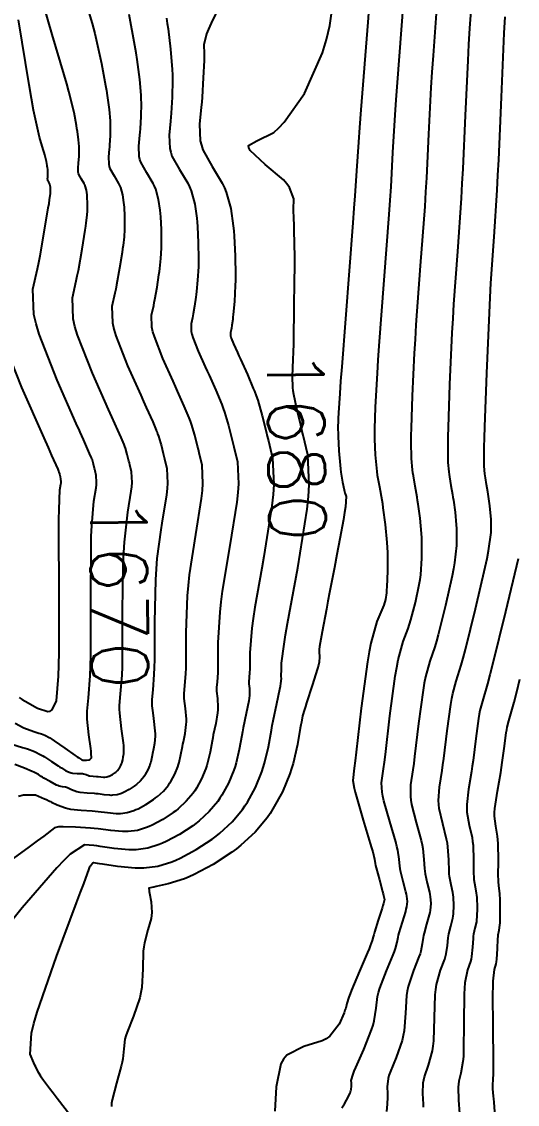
# Model space of a CAD drawing. Header units: metres. Extents: x 837475 to 838479, y 1189012 to 1191015.
# Drawn here: x 837619.2 to 837652.5, y 1189838.2 to 1189910.9 of the extents above; entities that cross this region are included whole.
import ezdxf

# ---------------------------------------------------------------- set-up
doc = ezdxf.new("R2010")
doc.units = ezdxf.units.M
doc.header["$LTSCALE"] = 0.3
doc.layers.add('COTAS 10', color=1, linetype='Continuous')
doc.layers.add('COTAS INT', color=252, linetype='Continuous')
doc.styles.get("Standard").update_dxf_attribs({"font": 'simplex.shx'})

msp = doc.modelspace()

# ---------------------------------------------------------------- linework, layer by layer
at = {"layer": 'COTAS 10'}
for points in [[(837623.019, 1189836.668), (837621.576, 1189838.543), (837621.293, 1189838.911), (837621.06, 1189839.214), (837620.64, 1189839.765), (837620.537, 1189839.923), (837620.503, 1189839.978), (837620.467, 1189840.039), (837620.321, 1189840.301), (837620.135, 1189840.668), (837620.074, 1189840.795), (837620.01, 1189840.933), (837619.744, 1189841.523), (837619.838, 1189842.93), (837620, 1189843.583), (837620.222, 1189844.351), (837621.516, 1189848.075), (837622.876, 1189851.698), (837623.139, 1189852.402), (837623.354, 1189852.976), (837623.719, 1189853.966), (837623.772, 1189854.1), (837623.789, 1189854.134), (837623.807, 1189854.166), (837623.88, 1189854.273), (837623.948, 1189854.351), (837623.974, 1189854.377), (837624.002, 1189854.396), (837624.26, 1189854.358), (837624.418, 1189854.334), (837624.612, 1189854.305), (837625.626, 1189854.151), (837626.806, 1189854.036), (837627.106, 1189854.031), (837627.395, 1189854.038), (837628.34, 1189854.16), (837629.263, 1189854.452), (837629.538, 1189854.566), (837629.821, 1189854.694), (837630.913, 1189855.276), (837631.979, 1189855.972), (837632.246, 1189856.171), (837632.501, 1189856.374), (837633.318, 1189857.131), (837634.007, 1189857.956), (837634.181, 1189858.203), (837634.347, 1189858.456), (837634.884, 1189859.436), (837635.315, 1189860.481), (837635.413, 1189860.775), (837635.503, 1189861.072), (837635.751, 1189862.164), (837635.954, 1189863.284), (837636.015, 1189863.599), (837636.079, 1189863.916), (837636.325, 1189865.076), (837636.53, 1189866.049), (837636.567, 1189866.248), (837636.595, 1189866.415), (837636.628, 1189866.763), (837636.613, 1189866.9), (837636.611, 1189866.966), (837636.621, 1189867.068), (837636.634, 1189867.233), (837636.637, 1189867.306), (837636.638, 1189867.389), (837636.639, 1189867.787), (837636.804, 1189869.057), (837636.909, 1189869.691), (837637.041, 1189870.447), (837637.73, 1189874.195), (837638.355, 1189878.124), (837638.447, 1189878.993), (837638.502, 1189879.768), (837638.407, 1189881.779), (837638.092, 1189883.102), (837638.01, 1189883.444), (837637.929, 1189883.775), (837637.655, 1189884.882), (837637.454, 1189885.843), (837637.42, 1189886.082), (837637.395, 1189886.309), (837637.383, 1189887.033), (837637.429, 1189888.179), (837637.442, 1189888.672), (837637.454, 1189889.243), (837637.496, 1189891.939), (837637.508, 1189893.194), (837637.52, 1189894.667), (837637.521, 1189895.258), (837637.519, 1189895.776), (837637.49, 1189897.053), (837637.456, 1189897.84), (837637.452, 1189898.05), (837637.449, 1189898.256), (837637.455, 1189898.971), (837637.174, 1189899.748), (837636.99, 1189899.993), (837636.76, 1189900.252), (837635.545, 1189901.295), (837634.537, 1189902.225), (837634.437, 1189902.412), (837634.415, 1189902.569), (837634.982, 1189902.883), (837636.126, 1189903.438), (837636.467, 1189903.748), (837636.819, 1189904.124), (837638.177, 1189906.047), (837639.392, 1189908.786), (837639.653, 1189909.677), (837639.881, 1189910.626), (837640.434, 1189914.532)], [(837618.523, 1189862.343), (837619.243, 1189862.131), (837619.415, 1189862.076), (837619.575, 1189862.023), (837620.054, 1189861.844), (837620.473, 1189861.641), (837620.595, 1189861.573), (837620.72, 1189861.5), (837621.194, 1189861.19), (837621.64, 1189860.884), (837621.748, 1189860.813), (837621.849, 1189860.747), (837622.156, 1189860.559), (837622.431, 1189860.44), (837622.511, 1189860.418), (837622.594, 1189860.401), (837622.907, 1189860.379), (837623.196, 1189860.373), (837623.264, 1189860.366), (837623.326, 1189860.356), (837623.505, 1189860.301), (837623.666, 1189860.242), (837623.716, 1189860.229), (837623.769, 1189860.219), (837623.983, 1189860.196), (837624.203, 1189860.182), (837624.261, 1189860.177), (837624.318, 1189860.171), (837624.509, 1189860.147), (837624.679, 1189860.13), (837624.723, 1189860.129), (837624.764, 1189860.13), (837624.901, 1189860.148), (837625.035, 1189860.19), (837625.074, 1189860.207), (837625.115, 1189860.225), (837625.273, 1189860.309), (837625.427, 1189860.41), (837625.466, 1189860.439), (837625.503, 1189860.468), (837625.621, 1189860.577), (837625.72, 1189860.697), (837625.746, 1189860.732), (837625.77, 1189860.769), (837625.847, 1189860.911), (837625.909, 1189861.062), (837625.924, 1189861.104), (837625.937, 1189861.147), (837625.973, 1189861.305), (837626.002, 1189861.467), (837626.011, 1189861.513), (837626.02, 1189861.558), (837626.056, 1189861.726), (837626.052, 1189862.084), (837626.036, 1189862.249), (837626.014, 1189862.444), (837625.88, 1189863.385), (837625.766, 1189864.431), (837625.756, 1189864.69), (837625.755, 1189864.937), (837625.828, 1189865.719), (837625.93, 1189866.989), (837625.947, 1189867.543), (837625.96, 1189868.185), (837625.964, 1189871.235), (837626.003, 1189874.466), (837626.036, 1189875.222), (837626.08, 1189875.918), (837626.321, 1189877.931), (837626.544, 1189879.331), (837626.576, 1189879.641), (837626.596, 1189879.917), (837626.562, 1189880.634), (837626.448, 1189881.115), (837626.417, 1189881.243), (837626.386, 1189881.368), (837626.279, 1189881.8), (837626.152, 1189882.228), (837626.109, 1189882.35), (837626.063, 1189882.475), (837625.869, 1189882.938), (837625.648, 1189883.43), (837625.439, 1189883.893), (837625.245, 1189884.326), (837625.019, 1189884.833), (837623.93, 1189887.276), (837622.933, 1189889.829), (837622.765, 1189890.405), (837622.644, 1189890.924), (837622.595, 1189892.329), (837622.85, 1189893.46), (837622.921, 1189893.807), (837622.991, 1189894.169), (837623.243, 1189895.597), (837623.449, 1189896.875), (837623.49, 1189897.142), (837623.525, 1189897.371), (837623.592, 1189897.885), (837623.609, 1189898.174), (837623.611, 1189898.261), (837623.612, 1189898.352), (837623.609, 1189898.704), (837623.591, 1189899.061), (837623.583, 1189899.154), (837623.574, 1189899.245), (837623.531, 1189899.552), (837623.448, 1189899.845), (837623.414, 1189899.926), (837623.375, 1189900.008), (837623.194, 1189900.306), (837623.031, 1189900.605), (837623.002, 1189900.687), (837622.981, 1189900.769), (837622.968, 1189901.063), (837622.999, 1189901.368), (837623.007, 1189901.458), (837623.014, 1189901.549), (837623.036, 1189901.896), (837623.042, 1189902.276), (837623.039, 1189902.388), (837623.034, 1189902.504), (837622.999, 1189902.947), (837622.923, 1189903.51), (837622.892, 1189903.702), (837622.858, 1189903.908), (837622.698, 1189904.783), (837622.36, 1189906.177), (837622.212, 1189906.712), (837622.041, 1189907.311), (837621.23, 1189910.009), (837620.394, 1189912.908)], [(837646.167, 1189837.958), (837646.163, 1189838.163), (837646.126, 1189838.883), (837646.151, 1189839.601), (837646.186, 1189839.805), (837646.233, 1189840.011), (837646.504, 1189840.775), (837646.78, 1189841.738), (837646.83, 1189842.07), (837646.87, 1189842.43), (837646.918, 1189843.964), (837646.965, 1189845.5), (837647.003, 1189845.861), (837647.052, 1189846.194), (837647.322, 1189847.165), (837647.599, 1189847.899), (837647.654, 1189848.083), (837647.698, 1189848.258), (837647.777, 1189848.821), (837647.822, 1189849.33), (837647.844, 1189849.472), (837647.872, 1189849.614), (837648.008, 1189850.127), (837648.14, 1189850.653), (837648.165, 1189850.802), (837648.185, 1189850.954), (837648.215, 1189851.515), (837648.186, 1189852.075), (837648.168, 1189852.225), (837648.146, 1189852.373), (837648.032, 1189852.889), (837647.922, 1189853.454), (837647.902, 1189853.632), (837647.887, 1189853.82), (837647.87, 1189854.578), (837647.817, 1189855.448), (837647.778, 1189855.706), (837647.729, 1189855.973), (837647.466, 1189856.999), (837647.231, 1189858.032), (837647.2, 1189858.303), (837647.184, 1189858.568), (837647.249, 1189859.469), (837647.426, 1189860.57), (837647.481, 1189860.96), (837647.538, 1189861.387), (837647.764, 1189863.237), (837648.003, 1189865.022), (837648.068, 1189865.407), (837648.133, 1189865.746), (837648.364, 1189866.578), (837648.703, 1189867.644), (837648.837, 1189868.13), (837648.987, 1189868.7), (837649.673, 1189871.446), (837650.318, 1189874.23), (837650.443, 1189874.823), (837650.544, 1189875.339), (837650.717, 1189876.56), (837650.717, 1189877.272), (837650.71, 1189877.466), (837650.699, 1189877.66), (837650.635, 1189878.35), (837650.549, 1189878.986), (837650.525, 1189879.145), (837650.501, 1189879.297), (837650.411, 1189879.785), (837650.331, 1189880.243), (837650.313, 1189880.375), (837650.296, 1189880.511), (837650.251, 1189881.021), (837650.256, 1189882.299), (837650.271, 1189882.919), (837650.292, 1189883.654), (837650.42, 1189887.267), (837650.597, 1189891.326), (837650.65, 1189892.342), (837650.704, 1189893.311), (837650.914, 1189896.42), (837651.123, 1189899.566), (837651.177, 1189900.557), (837651.23, 1189901.602), (837651.406, 1189905.809), (837651.591, 1189910.11), (837651.648, 1189911.214)]]:
    msp.add_lwpolyline(points, dxfattribs=at)
at = {"layer": 'COTAS INT'}
for points in [[(837642.878, 1189916.869), (837642.425, 1189910.849), (837641.963, 1189904.956), (837641.872, 1189903.774), (837641.799, 1189902.787), (837641.668, 1189900.849), (837641.558, 1189899.17), (837641.498, 1189898.346), (837641.425, 1189897.367), (837640.677, 1189887.704), (837640.603, 1189886.726), (837640.543, 1189885.903), (837640.458, 1189884.608), (837640.433, 1189884.229), (837640.426, 1189883.494), (837640.431, 1189883.262), (837640.438, 1189883.019), (837640.488, 1189882.069), (837640.489, 1189882.043), (837640.569, 1189881.079), (837640.595, 1189880.845), (837640.622, 1189880.624), (837640.733, 1189879.944), (837640.845, 1189879.439), (837640.873, 1189879.328), (837640.899, 1189879.231), (837640.983, 1189878.985), (837640.933, 1189878.29), (837640.876, 1189877.909), (837640.799, 1189877.446), (837640.558, 1189876.142), (837640.363, 1189875.094), (837640.195, 1189874.224), (837639.869, 1189872.539), (837639.755, 1189871.949), (837639.651, 1189871.409), (837639.359, 1189869.884), (837639.194, 1189868.901), (837639.171, 1189868.704), (837639.157, 1189868.539), (837639.186, 1189868.214), (837639.168, 1189867.85), (837639.124, 1189867.661), (837639.064, 1189867.433), (837638.704, 1189866.289), (837638.318, 1189865.127), (837638.24, 1189864.888), (837638.175, 1189864.685), (837638.047, 1189864.249), (837637.968, 1189863.833), (837637.934, 1189863.642), (837637.894, 1189863.418), (837637.706, 1189862.336), (837637.416, 1189861.057), (837637.311, 1189860.71), (837637.196, 1189860.365), (837636.692, 1189859.141), (837636.062, 1189857.994), (837635.868, 1189857.697), (837635.664, 1189857.408), (837634.858, 1189856.441), (837633.901, 1189855.555), (837633.602, 1189855.318), (837633.29, 1189855.084), (837632.041, 1189854.27), (837630.762, 1189853.588), (837630.431, 1189853.438), (837630.109, 1189853.304), (837629.027, 1189852.963), (837628.207, 1189852.776), (837628.05, 1189852.741), (837627.924, 1189852.712), (837627.719, 1189852.667), (837627.739, 1189852.529), (837627.754, 1189852.441), (837627.773, 1189852.332), (837627.875, 1189851.761), (837627.919, 1189851.038), (837627.902, 1189850.834), (837627.872, 1189850.629), (837627.656, 1189849.872), (837627.424, 1189849.005), (837627.383, 1189848.73), (837627.352, 1189848.44), (837627.326, 1189847.266), (837627.252, 1189846.003), (837627.192, 1189845.657), (837627.114, 1189845.312), (837626.687, 1189844.081), (837626.259, 1189843.001), (837626.181, 1189842.751), (837626.119, 1189842.523), (837626.039, 1189841.877), (837625.982, 1189841.217), (837625.935, 1189840.979), (837625.875, 1189840.718), (837625.545, 1189839.575), (837625.257, 1189838.466), (837625.222, 1189838.226), (837625.208, 1189838.015)], [(837649.569, 1189914.569), (837649.272, 1189910.448), (837649.204, 1189909.354), (837649.143, 1189908.28), (837648.972, 1189904.569), (837648.812, 1189900.994), (837648.758, 1189900.005), (837648.699, 1189899.016), (837648.448, 1189895.449), (837648.197, 1189891.909), (837648.138, 1189890.938), (837648.083, 1189889.971), (837647.923, 1189886.508), (837647.826, 1189883.614), (837647.811, 1189883.005), (837647.801, 1189882.479), (837647.81, 1189881.276), (837647.868, 1189880.638), (837647.888, 1189880.469), (837647.911, 1189880.304), (837648.011, 1189879.732), (837648.123, 1189879.121), (837648.153, 1189878.931), (837648.183, 1189878.732), (837648.291, 1189877.937), (837648.371, 1189877.074), (837648.384, 1189876.832), (837648.393, 1189876.589), (837648.393, 1189875.699), (837648.264, 1189874.532), (837648.192, 1189874.114), (837648.105, 1189873.654), (837647.656, 1189871.651), (837647.158, 1189869.695), (837647.038, 1189869.266), (837646.926, 1189868.884), (837646.59, 1189867.913), (837646.302, 1189866.875), (837646.221, 1189866.452), (837646.14, 1189865.971), (837645.842, 1189863.745), (837645.576, 1189861.524), (837645.515, 1189861.046), (837645.46, 1189860.628), (837645.306, 1189859.612), (837645.292, 1189858.841), (837645.326, 1189858.578), (837645.375, 1189858.292), (837645.686, 1189857.081), (837646.019, 1189855.876), (837646.081, 1189855.595), (837646.131, 1189855.337), (837646.204, 1189854.595), (837646.232, 1189853.991), (837646.253, 1189853.819), (837646.28, 1189853.646), (837646.424, 1189853.007), (837646.571, 1189852.402), (837646.599, 1189852.251), (837646.622, 1189852.107), (837646.659, 1189851.647), (837646.618, 1189851.183), (837646.592, 1189851.036), (837646.559, 1189850.882), (837646.385, 1189850.259), (837646.208, 1189849.646), (837646.174, 1189849.498), (837646.145, 1189849.359), (837646.094, 1189848.935), (837645.997, 1189848.439), (837645.94, 1189848.255), (837645.87, 1189848.051), (837645.506, 1189847.144), (837645.148, 1189846.074), (837645.082, 1189845.767), (837645.029, 1189845.454), (837644.955, 1189844.285), (837644.87, 1189843.098), (837644.81, 1189842.775), (837644.734, 1189842.453), (837644.329, 1189841.309), (837643.928, 1189840.317), (837643.854, 1189840.091), (837643.797, 1189839.886), (837643.724, 1189839.321), (837643.746, 1189838.883), (837643.748, 1189838.759), (837643.749, 1189838.632), (837643.737, 1189838.163), (837643.694, 1189837.676)], [(837640.693, 1189837.918), (837640.866, 1189838.194), (837641.008, 1189838.426), (837641.258, 1189838.896), (837641.296, 1189839.077), (837641.304, 1189839.127), (837641.311, 1189839.175), (837641.326, 1189839.348), (837641.33, 1189839.515), (837641.33, 1189839.56), (837641.329, 1189839.604), (837641.321, 1189839.759), (837641.442, 1189840.171), (837641.522, 1189840.377), (837641.623, 1189840.623), (837642.155, 1189841.843), (837642.688, 1189843.168), (837642.789, 1189843.479), (837642.869, 1189843.767), (837642.992, 1189844.606), (837643.093, 1189845.408), (837643.16, 1189845.672), (837643.244, 1189845.954), (837643.691, 1189847.124), (837644.141, 1189848.203), (837644.227, 1189848.428), (837644.297, 1189848.62), (837644.411, 1189849.048), (837644.469, 1189849.387), (837644.503, 1189849.524), (837644.545, 1189849.678), (837644.762, 1189850.391), (837644.977, 1189851.111), (837645.018, 1189851.27), (837645.051, 1189851.412), (837645.103, 1189851.779), (837645.058, 1189852.14), (837645.03, 1189852.278), (837644.996, 1189852.432), (837644.816, 1189853.124), (837644.637, 1189853.838), (837644.604, 1189854.006), (837644.577, 1189854.161), (837644.539, 1189854.612), (837644.445, 1189855.227), (837644.385, 1189855.484), (837644.308, 1189855.78), (837643.907, 1189857.163), (837643.518, 1189858.552), (837643.451, 1189858.852), (837643.4, 1189859.114), (837643.362, 1189859.754), (837643.493, 1189860.686), (837643.549, 1189861.133), (837643.614, 1189861.662), (837643.919, 1189864.254), (837644.277, 1189866.921), (837644.374, 1189867.497), (837644.471, 1189868.004), (837644.816, 1189869.247), (837645.149, 1189870.125), (837645.239, 1189870.401), (837645.328, 1189870.69), (837645.64, 1189871.856), (837645.892, 1189873.079), (837645.942, 1189873.405), (837645.985, 1189873.725), (837646.069, 1189874.838), (837646.07, 1189875.906), (837646.059, 1189876.198), (837646.043, 1189876.488), (837645.947, 1189877.524), (837645.818, 1189878.478), (837645.781, 1189878.717), (837645.745, 1189878.945), (837645.61, 1189879.678), (837645.491, 1189880.364), (837645.463, 1189880.563), (837645.439, 1189880.766), (837645.37, 1189881.532), (837645.347, 1189882.659), (837645.351, 1189883.091), (837645.359, 1189883.574), (837645.426, 1189885.748), (837645.57, 1189888.615), (837645.626, 1189889.534), (837645.69, 1189890.508), (837645.982, 1189894.478), (837646.274, 1189898.466), (837646.338, 1189899.452), (837646.394, 1189900.386), (837646.537, 1189903.329), (837646.695, 1189906.449), (837646.76, 1189907.494), (837646.836, 1189908.617), (837647.188, 1189913.329)], [(837632.775, 1189912.607), (837631.9, 1189910.769), (837631.736, 1189910.385), (837631.607, 1189910.056), (837631.424, 1189909.319), (837631.443, 1189908.748), (837631.44, 1189908.522), (837631.434, 1189908.268), (837631.384, 1189907.108), (837631.301, 1189905.807), (837631.274, 1189905.465), (837631.245, 1189905.13), (837631.127, 1189903.983), (837631.178, 1189902.881), (837631.256, 1189902.574), (837631.362, 1189902.267), (837631.976, 1189901.148), (837632.653, 1189900.031), (837632.799, 1189899.723), (837632.926, 1189899.417), (837633.236, 1189898.32), (837633.398, 1189897.169), (837633.432, 1189896.829), (837633.462, 1189896.48), (837633.53, 1189895.142), (837633.543, 1189893.821), (837633.538, 1189893.482), (837633.53, 1189893.155), (837633.468, 1189892.072), (837633.392, 1189891.218), (837633.374, 1189891.035), (837633.358, 1189890.875), (837633.31, 1189890.492), (837633.272, 1189890.276), (837633.262, 1189890.221), (837633.251, 1189890.168), (837633.212, 1189889.997), (837633.22, 1189889.784), (837633.238, 1189889.705), (837633.263, 1189889.618), (837633.415, 1189889.231), (837633.677, 1189888.647), (837633.773, 1189888.435), (837633.878, 1189888.202), (837634.343, 1189887.181), (837634.739, 1189886.24), (837634.819, 1189886.048), (837634.932, 1189885.744), (837635.037, 1189885.444), (837635.346, 1189884.399), (837635.608, 1189883.343), (837635.683, 1189883.037), (837635.758, 1189882.725), (837636.038, 1189881.55), (837636.121, 1189879.798), (837636.073, 1189879.123), (837635.993, 1189878.365), (837635.448, 1189874.942), (837635.312, 1189874.167), (837634.848, 1189871.541), (837634.735, 1189870.797), (837634.644, 1189870.139), (837634.504, 1189868.477), (837634.503, 1189867.549), (837634.499, 1189867.353), (837634.494, 1189867.184), (837634.462, 1189866.798), (837634.44, 1189866.56), (837634.44, 1189866.485), (837634.444, 1189866.406), (837634.478, 1189866.088), (837634.479, 1189865.621), (837634.461, 1189865.448), (837634.434, 1189865.256), (837634.271, 1189864.406), (837634.067, 1189863.444), (837634.015, 1189863.182), (837633.964, 1189862.921), (837633.795, 1189861.992), (837633.589, 1189861.087), (837633.515, 1189860.841), (837633.434, 1189860.597), (837633.077, 1189859.731), (837632.631, 1189858.919), (837632.494, 1189858.709), (837632.35, 1189858.505), (837631.779, 1189857.82), (837631.101, 1189857.193), (837630.89, 1189857.025), (837630.669, 1189856.859), (837629.785, 1189856.283), (837628.88, 1189855.8), (837628.645, 1189855.694), (837628.418, 1189855.6), (837627.652, 1189855.358), (837626.869, 1189855.257), (837626.63, 1189855.251), (837626.381, 1189855.255), (837625.402, 1189855.35), (837624.462, 1189855.482), (837624.238, 1189855.51), (837624.029, 1189855.533), (837623.403, 1189855.584), (837622.442, 1189854.951), (837622.022, 1189854.543), (837621.534, 1189854.034), (837619.216, 1189851.356), (837616.97, 1189848.575)], [(837623.705, 1189911.492), (837623.909, 1189910.755), (837624.089, 1189910.074), (837624.553, 1189908.07), (837624.822, 1189906.595), (837624.88, 1189906.246), (837624.931, 1189905.923), (837625.059, 1189904.972), (837625.119, 1189904.225), (837625.128, 1189904.03), (837625.133, 1189903.84), (837625.123, 1189903.199), (837625.086, 1189902.614), (837625.074, 1189902.459), (837625.061, 1189902.309), (837625.007, 1189901.793), (837625.031, 1189901.297), (837625.066, 1189901.159), (837625.114, 1189901.02), (837625.39, 1189900.517), (837625.695, 1189900.014), (837625.76, 1189899.876), (837625.818, 1189899.738), (837625.957, 1189899.244), (837626.03, 1189898.726), (837626.045, 1189898.573), (837626.058, 1189898.416), (837626.089, 1189897.814), (837626.095, 1189897.219), (837626.093, 1189897.067), (837626.089, 1189896.919), (837626.061, 1189896.432), (837625.992, 1189895.833), (837625.961, 1189895.615), (837625.926, 1189895.375), (837625.76, 1189894.321), (837625.561, 1189893.195), (837625.506, 1189892.91), (837625.45, 1189892.637), (837625.249, 1189891.746), (837625.288, 1189890.639), (837625.383, 1189890.23), (837625.516, 1189889.776), (837626.301, 1189887.765), (837627.183, 1189885.787), (837627.377, 1189885.354), (837627.549, 1189884.97), (837627.987, 1189883.999), (837628.22, 1189883.446), (837628.252, 1189883.368), (837628.315, 1189883.199), (837628.373, 1189883.032), (837628.504, 1189882.594), (837628.546, 1189882.449), (837628.692, 1189881.861), (837628.733, 1189881.691), (837628.775, 1189881.517), (837628.931, 1189880.863), (837628.977, 1189879.888), (837628.95, 1189879.512), (837628.906, 1189879.09), (837628.602, 1189877.184), (837628.54, 1189876.738), (837628.272, 1189874.824), (837628.211, 1189874.116), (837628.163, 1189873.384), (837628.099, 1189870.546), (837628.095, 1189868.026), (837628.085, 1189867.496), (837628.071, 1189867.038), (837627.986, 1189865.989), (837627.926, 1189865.342), (837627.927, 1189865.139), (837627.935, 1189864.924), (837627.988, 1189864.445), (837628.03, 1189864.061), (837628.13, 1189863.238), (837628.142, 1189863.049), (837628.147, 1189862.877), (837628.109, 1189862.396), (837628.032, 1189862.03), (837628.012, 1189861.93), (837627.992, 1189861.831), (837627.928, 1189861.477), (837627.85, 1189861.132), (837627.822, 1189861.039), (837627.791, 1189860.946), (837627.655, 1189860.616), (837627.485, 1189860.307), (837627.433, 1189860.227), (837627.378, 1189860.149), (837627.16, 1189859.888), (837626.902, 1189859.649), (837626.822, 1189859.585), (837626.738, 1189859.522), (837626.401, 1189859.303), (837626.057, 1189859.119), (837625.967, 1189859.079), (837625.88, 1189859.043), (837625.589, 1189858.951), (837625.291, 1189858.912), (837625.199, 1189858.91), (837625.105, 1189858.911), (837624.732, 1189858.948), (837624.315, 1189859.001), (837624.192, 1189859.013), (837624.066, 1189859.024), (837623.583, 1189859.055), (837623.117, 1189859.105), (837623.001, 1189859.128), (837622.891, 1189859.155), (837622.541, 1189859.284), (837622.257, 1189859.408), (837622.188, 1189859.431), (837622.124, 1189859.449), (837621.93, 1189859.476), (837621.702, 1189859.527), (837621.615, 1189859.561), (837621.52, 1189859.604), (837621.091, 1189859.83), (837620.67, 1189860.074), (837620.579, 1189860.128), (837620.5, 1189860.177), (837620.303, 1189860.302), (837620.084, 1189860.422), (837619.99, 1189860.467), (837619.881, 1189860.517), (837619.368, 1189860.738), (837618.719, 1189860.988)], [(837644.806, 1189912.089), (837644.399, 1189906.787), (837644.316, 1189905.634), (837644.247, 1189904.618), (837644.102, 1189902.089), (837643.976, 1189899.778), (837643.918, 1189898.899), (837643.849, 1189897.916), (837643.517, 1189893.506), (837643.184, 1189889.106), (837643.115, 1189888.13), (837643.056, 1189887.259), (837642.929, 1189884.989), (837642.893, 1189883.534), (837642.891, 1189883.177), (837642.893, 1189882.839), (837642.93, 1189881.787), (837643.01, 1189880.894), (837643.039, 1189880.657), (837643.07, 1189880.425), (837643.21, 1189879.624), (837643.367, 1189878.77), (837643.41, 1189878.503), (837643.452, 1189878.225), (837643.603, 1189877.111), (837643.715, 1189875.903), (837643.733, 1189875.564), (837643.746, 1189875.223), (837643.746, 1189873.977), (837643.705, 1189872.918), (837643.692, 1189872.695), (837643.678, 1189872.503), (837643.624, 1189872.061), (837643.499, 1189871.686), (837643.441, 1189871.536), (837643.372, 1189871.365), (837643.042, 1189870.582), (837642.64, 1189869.133), (837642.527, 1189868.543), (837642.413, 1189867.871), (837641.997, 1189864.762), (837641.652, 1189861.8), (837641.583, 1189861.22), (837641.527, 1189860.745), (837641.419, 1189859.896), (837641.508, 1189859.387), (837641.576, 1189859.126), (837641.662, 1189858.813), (837642.127, 1189857.245), (837642.598, 1189855.683), (837642.688, 1189855.373), (837642.76, 1189855.116), (837642.873, 1189854.629), (837642.923, 1189854.331), (837642.955, 1189854.193), (837642.995, 1189854.03), (837643.208, 1189853.241), (837643.421, 1189852.461), (837643.461, 1189852.304), (837643.494, 1189852.173), (837643.546, 1189851.911), (837643.484, 1189851.641), (837643.445, 1189851.504), (837643.396, 1189851.34), (837643.139, 1189850.523), (837642.882, 1189849.711), (837642.832, 1189849.55), (837642.793, 1189849.416), (837642.728, 1189849.162), (837642.596, 1189848.801), (837642.514, 1189848.6), (837642.411, 1189848.355), (837641.875, 1189847.103), (837641.34, 1189845.834), (837641.238, 1189845.577), (837641.157, 1189845.362), (837641.028, 1189844.927), (837640.949, 1189844.612), (837640.897, 1189844.472), (837640.834, 1189844.309), (837640.499, 1189843.53), (837639.883, 1189842.735), (837639.643, 1189842.562), (837639.372, 1189842.409), (837638.14, 1189842.031), (837636.986, 1189841.467), (837636.764, 1189841.198), (837636.584, 1189840.881), (837636.287, 1189839.327), (837636.182, 1189837.688)], [(837628.914, 1189911.107), (837628.966, 1189910.753), (837629.017, 1189910.392), (837629.181, 1189909.023), (837629.29, 1189907.667), (837629.306, 1189907.313), (837629.315, 1189906.969), (837629.297, 1189905.805), (837629.229, 1189904.743), (837629.207, 1189904.463), (837629.183, 1189904.189), (837629.087, 1189903.253), (837629.129, 1189902.353), (837629.193, 1189902.102), (837629.279, 1189901.851), (837629.781, 1189900.938), (837630.334, 1189900.025), (837630.453, 1189899.774), (837630.557, 1189899.524), (837630.81, 1189898.628), (837630.942, 1189897.688), (837630.97, 1189897.41), (837630.994, 1189897.125), (837631.049, 1189896.032), (837631.06, 1189894.953), (837631.057, 1189894.677), (837631.05, 1189894.41), (837630.999, 1189893.525), (837630.925, 1189892.756), (837630.903, 1189892.562), (837630.881, 1189892.375), (837630.793, 1189891.769), (837630.702, 1189891.249), (837630.676, 1189891.117), (837630.651, 1189890.991), (837630.558, 1189890.58), (837630.576, 1189890.069), (837630.62, 1189889.88), (837630.681, 1189889.67), (837631.043, 1189888.742), (837631.512, 1189887.693), (837631.641, 1189887.408), (837631.769, 1189887.125), (837632.224, 1189886.121), (837632.63, 1189885.154), (837632.726, 1189884.895), (837632.816, 1189884.64), (837633.08, 1189883.749), (837633.303, 1189882.849), (837633.366, 1189882.588), (837633.431, 1189882.322), (837633.669, 1189881.321), (837633.74, 1189879.828), (837633.698, 1189879.253), (837633.631, 1189878.607), (837633.166, 1189875.689), (837632.656, 1189872.635), (837632.56, 1189871.903), (837632.483, 1189871.221), (837632.369, 1189869.166), (837632.367, 1189867.708), (837632.361, 1189867.401), (837632.353, 1189867.136), (837632.304, 1189866.528), (837632.269, 1189866.154), (837632.269, 1189866.036), (837632.274, 1189865.912), (837632.329, 1189865.412), (837632.363, 1189864.826), (837632.354, 1189864.648), (837632.338, 1189864.463), (837632.217, 1189863.736), (837632.055, 1189862.973), (837632.014, 1189862.764), (837631.973, 1189862.557), (837631.84, 1189861.821), (837631.676, 1189861.102), (837631.617, 1189860.907), (837631.553, 1189860.713), (837631.269, 1189860.026), (837630.916, 1189859.382), (837630.807, 1189859.215), (837630.692, 1189859.053), (837630.239, 1189858.509), (837629.702, 1189858.012), (837629.534, 1189857.878), (837629.359, 1189857.747), (837628.657, 1189857.29), (837627.939, 1189856.907), (837627.753, 1189856.822), (837627.572, 1189856.747), (837626.964, 1189856.555), (837626.343, 1189856.475), (837626.153, 1189856.471), (837625.955, 1189856.474), (837625.179, 1189856.549), (837624.312, 1189856.66), (837624.058, 1189856.685), (837623.797, 1189856.708), (837622.804, 1189856.773), (837621.96, 1189856.796), (837621.793, 1189856.794), (837621.656, 1189856.788), (837621.399, 1189856.732), (837620.664, 1189856.172), (837620.223, 1189855.848), (837619.681, 1189855.451), (837616.866, 1189853.405)], [(837618.745, 1189863.764), (837619.294, 1189863.47), (837619.433, 1189863.405), (837619.565, 1189863.346), (837619.993, 1189863.193), (837620.344, 1189863.089), (837620.428, 1189863.063), (837620.506, 1189863.037), (837620.739, 1189862.95), (837621.064, 1189862.766), (837621.2, 1189862.679), (837621.356, 1189862.577), (837622.084, 1189862.078), (837622.781, 1189861.592), (837622.916, 1189861.497), (837623.027, 1189861.42), (837623.221, 1189861.288), (837623.29, 1189861.274), (837623.322, 1189861.272), (837623.359, 1189861.271), (837623.541, 1189861.273), (837623.724, 1189861.299), (837623.762, 1189861.313), (837623.794, 1189861.331), (837623.865, 1189861.42), (837623.859, 1189861.725), (837623.843, 1189861.879), (837623.821, 1189862.064), (837623.689, 1189862.981), (837623.581, 1189864.037), (837623.574, 1189864.309), (837623.576, 1189864.418), (837623.577, 1189864.572), (837623.669, 1189865.449), (837623.789, 1189866.94), (837623.809, 1189867.591), (837623.824, 1189868.344), (837623.829, 1189871.925), (837623.842, 1189875.548), (837623.862, 1189876.328), (837623.888, 1189877.012), (837624.039, 1189878.678), (837624.181, 1189879.573), (837624.202, 1189879.771), (837624.215, 1189879.947), (837624.193, 1189880.405), (837624.12, 1189880.712), (837624.1, 1189880.794), (837624.081, 1189880.874), (837624.012, 1189881.15), (837623.931, 1189881.423), (837623.904, 1189881.502), (837623.874, 1189881.581), (837623.75, 1189881.878), (837623.33, 1189882.815), (837623.114, 1189883.299), (837623.063, 1189883.414), (837622.854, 1189883.88), (837621.558, 1189886.787), (837620.35, 1189889.881), (837620.147, 1189890.58), (837620, 1189891.209), (837619.941, 1189892.912), (837620.25, 1189894.283), (837620.335, 1189894.703), (837620.42, 1189895.142), (837620.726, 1189896.873), (837620.972, 1189898.375), (837621.019, 1189898.669), (837621.058, 1189898.91), (837621.123, 1189899.339), (837621.129, 1189899.429), (837621.129, 1189899.456), (837621.13, 1189899.485), (837621.128, 1189899.595), (837621.123, 1189899.706), (837621.12, 1189899.735), (837621.118, 1189899.764), (837621.104, 1189899.86), (837621.078, 1189899.951), (837621.068, 1189899.977), (837621.055, 1189900.003), (837620.999, 1189900.096), (837620.948, 1189900.189), (837620.939, 1189900.215), (837620.932, 1189900.24), (837620.928, 1189900.332), (837620.938, 1189900.428), (837620.94, 1189900.456), (837620.943, 1189900.484), (837620.95, 1189900.593), (837620.951, 1189900.712), (837620.95, 1189900.747), (837620.949, 1189900.783), (837620.938, 1189900.922), (837620.914, 1189901.098), (837620.904, 1189901.158), (837620.894, 1189901.222), (837620.844, 1189901.496), (837620.738, 1189901.932), (837620.692, 1189902.099), (837620.638, 1189902.286), (837620.385, 1189903.13), (837619.984, 1189904.931), (837619.837, 1189905.722), (837619.676, 1189906.639), (837618.965, 1189911.007)], [(837618.979, 1189858.854), (837619.295, 1189858.938), (837620.107, 1189858.94), (837620.722, 1189858.677), (837620.856, 1189858.62), (837620.885, 1189858.607), (837620.893, 1189858.603), (837620.9, 1189858.6), (837620.923, 1189858.588), (837620.94, 1189858.578), (837620.944, 1189858.576), (837620.947, 1189858.575), (837620.954, 1189858.573), (837621.052, 1189858.526), (837621.112, 1189858.496), (837621.187, 1189858.46), (837621.576, 1189858.267), (837622.116, 1189858.068), (837622.286, 1189858.026), (837622.465, 1189857.991), (837623.184, 1189857.914), (837623.928, 1189857.866), (837624.122, 1189857.849), (837624.312, 1189857.83), (837624.955, 1189857.748), (837625.53, 1189857.693), (837625.676, 1189857.69), (837625.817, 1189857.694), (837626.277, 1189857.753), (837626.726, 1189857.895), (837626.86, 1189857.95), (837626.998, 1189858.013), (837627.529, 1189858.296), (837628.048, 1189858.635), (837628.178, 1189858.732), (837628.302, 1189858.83), (837628.7, 1189859.199), (837629.035, 1189859.601), (837629.12, 1189859.721), (837629.2, 1189859.844), (837629.462, 1189860.321), (837629.672, 1189860.829), (837629.719, 1189860.973), (837629.763, 1189861.117), (837629.884, 1189861.649), (837629.983, 1189862.194), (837630.013, 1189862.347), (837630.043, 1189862.501), (837630.163, 1189863.066), (837630.243, 1189863.67), (837630.248, 1189863.849), (837630.246, 1189864.032), (837630.179, 1189864.737), (837630.105, 1189865.418), (837630.098, 1189865.587), (837630.097, 1189865.748), (837630.145, 1189866.258), (837630.212, 1189867.087), (837630.223, 1189867.448), (837630.231, 1189867.867), (837630.234, 1189869.856), (837630.323, 1189872.303), (837630.386, 1189873.01), (837630.464, 1189873.73), (837630.884, 1189876.436), (837631.268, 1189878.848), (837631.324, 1189879.382), (837631.359, 1189879.858), (837631.3, 1189881.092), (837631.103, 1189881.92), (837631.05, 1189882.14), (837630.997, 1189882.355), (837630.813, 1189883.099), (837630.594, 1189883.836), (837630.521, 1189884.047), (837630.441, 1189884.261), (837630.106, 1189885.06), (837629.659, 1189886.048), (837629.509, 1189886.381), (837629.348, 1189886.74), (837628.672, 1189888.253), (837628.098, 1189889.723), (837628.001, 1189890.055), (837627.932, 1189890.354), (837627.904, 1189891.163), (837628.051, 1189891.814), (837628.091, 1189892.014), (837628.131, 1189892.222), (837628.277, 1189893.045), (837628.403, 1189893.875), (837628.432, 1189894.088), (837628.458, 1189894.295), (837628.53, 1189894.979), (837628.569, 1189895.665), (837628.575, 1189895.872), (837628.578, 1189896.086), (837628.569, 1189896.923), (837628.526, 1189897.77), (837628.507, 1189897.992), (837628.486, 1189898.207), (837628.383, 1189898.936), (837628.187, 1189899.631), (837628.106, 1189899.825), (837628.014, 1189900.019), (837627.585, 1189900.727), (837627.196, 1189901.436), (837627.129, 1189901.631), (837627.08, 1189901.825), (837627.047, 1189902.523), (837627.122, 1189903.249), (837627.14, 1189903.461), (837627.157, 1189903.678), (837627.21, 1189904.502), (837627.224, 1189905.405), (837627.217, 1189905.672), (837627.205, 1189905.946), (837627.12, 1189906.998), (837626.94, 1189908.335), (837626.868, 1189908.79), (837626.785, 1189909.281), (837626.407, 1189911.357)], [(837619.005, 1189865.475), (837619.214, 1189865.351), (837619.428, 1189865.226), (837620.238, 1189864.755), (837620.947, 1189864.538), (837621.097, 1189864.573), (837621.226, 1189864.648), (837621.526, 1189865.259), (837621.654, 1189866.921), (837621.675, 1189867.658), (837621.691, 1189868.516), (837621.695, 1189872.615), (837621.682, 1189876.63), (837621.687, 1189877.435), (837621.696, 1189878.106), (837621.757, 1189879.425), (837621.819, 1189879.814), (837621.828, 1189879.9), (837621.834, 1189879.977), (837621.824, 1189880.176), (837621.792, 1189880.31), (837621.784, 1189880.345), (837621.775, 1189880.38), (837621.745, 1189880.5), (837621.71, 1189880.619), (837621.698, 1189880.653), (837621.685, 1189880.688), (837621.631, 1189880.817), (837621.22, 1189881.738), (837620.982, 1189882.272), (837620.69, 1189882.927), (837619.187, 1189886.299), (837617.768, 1189889.934)], [(837652.531, 1189874.806), (837651.689, 1189871.241), (837650.816, 1189867.704), (837650.635, 1189866.995), (837650.48, 1189866.404), (837650.138, 1189865.244), (837649.964, 1189864.617), (837649.915, 1189864.362), (837649.866, 1189864.072), (837649.686, 1189862.728), (837649.5, 1189861.249), (837649.447, 1189860.873), (837649.393, 1189860.511), (837649.193, 1189859.327), (837649.076, 1189858.295), (837649.075, 1189858.029), (837649.088, 1189857.772), (837649.245, 1189856.917), (837649.439, 1189856.069), (837649.475, 1189855.818), (837649.502, 1189855.559), (837649.536, 1189854.561), (837649.541, 1189853.65), (837649.551, 1189853.446), (837649.564, 1189853.262), (837649.64, 1189852.772), (837649.721, 1189852.343), (837649.737, 1189852.198), (837649.749, 1189852.042), (837649.772, 1189851.383), (837649.753, 1189850.725), (837649.739, 1189850.569), (837649.722, 1189850.424), (837649.631, 1189849.995), (837649.535, 1189849.581), (837649.515, 1189849.446), (837649.498, 1189849.302), (837649.46, 1189848.707), (837649.399, 1189848.077), (837649.367, 1189847.91), (837649.329, 1189847.747), (837649.138, 1189847.186), (837648.956, 1189846.315), (837648.925, 1189845.956), (837648.901, 1189845.546), (837648.881, 1189843.643), (837648.87, 1189841.761), (837648.851, 1189841.365), (837648.826, 1189841.023), (837648.678, 1189840.241), (837648.538, 1189839.706), (837648.518, 1189839.519), (837648.506, 1189839.316), (837648.529, 1189838.445), (837648.584, 1189837.534)], [(837650.987, 1189837.339), (837650.91, 1189838.306), (837650.893, 1189838.518), (837650.878, 1189838.707), (837650.84, 1189839.19), (837650.826, 1189839.469), (837650.827, 1189839.529), (837650.829, 1189839.581), (837650.852, 1189839.707), (837650.872, 1189840.309), (837650.872, 1189840.66), (837650.87, 1189841.092), (837650.845, 1189843.322), (837650.837, 1189845.593), (837650.846, 1189846.051), (837650.86, 1189846.435), (837650.953, 1189847.206), (837651.058, 1189847.595), (837651.08, 1189847.737), (837651.099, 1189847.895), (837651.143, 1189848.594), (837651.174, 1189849.274), (837651.186, 1189849.42), (837651.198, 1189849.549), (837651.254, 1189849.863), (837651.304, 1189850.195), (837651.313, 1189850.335), (837651.32, 1189850.496), (837651.328, 1189851.251), (837651.313, 1189852.009), (837651.305, 1189852.171), (837651.296, 1189852.313), (837651.249, 1189852.654), (837651.206, 1189853.07), (837651.2, 1189853.259), (837651.196, 1189853.48), (837651.202, 1189854.544), (837651.188, 1189855.669), (837651.171, 1189855.929), (837651.149, 1189856.166), (837651.025, 1189856.834), (837650.944, 1189857.512), (837650.95, 1189857.755), (837650.968, 1189858.022), (837651.136, 1189859.185), (837651.359, 1189860.453), (837651.413, 1189860.786), (837651.462, 1189861.111), (837651.609, 1189862.22), (837651.73, 1189863.122), (837651.763, 1189863.317), (837651.795, 1189863.488), (837651.912, 1189863.909), (837652.257, 1189865.164), (837652.434, 1189865.86), (837652.646, 1189866.709)]]:
    msp.add_lwpolyline(points, dxfattribs=at)

# ---------------------------------------------------------------- texts
at = {"layer": 'COTAS 10', "char_height": 3.799998, "attachment_point": 7}
for s, insert, rotation in [('1680', (837635.643, 1189888.917), 270.8313418), ('1670', (837623.755, 1189879.011), 270.5878449)]:
    msp.add_mtext(s, dxfattribs=dict(at, insert=insert, rotation=rotation))

doc.saveas('drawing.dxf')
